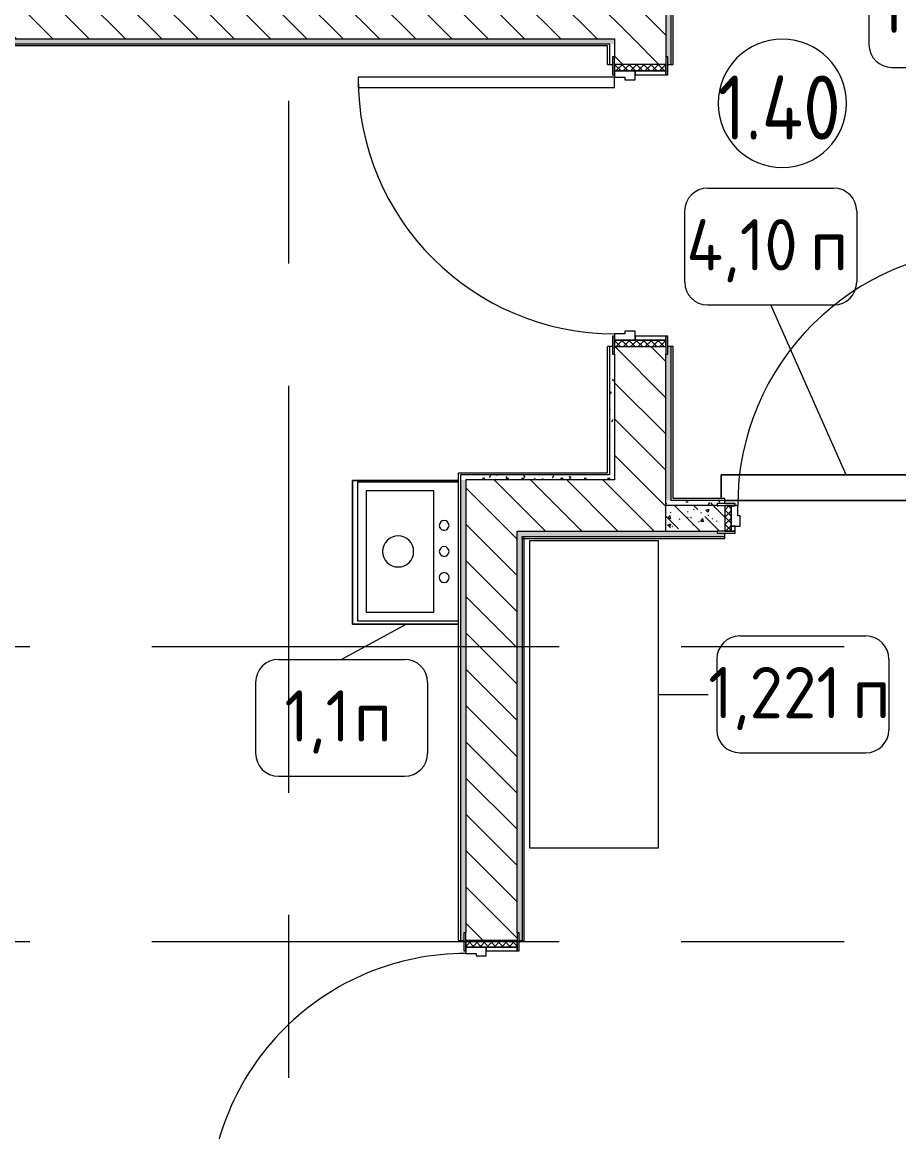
# Model space of a CAD drawing. Header units: millimetres. Extents: x 35840 to 252964, y -8553 to 29000.
# Drawn here: x 55621 to 59038, y 16258 to 20585 of the extents above; entities that cross this region are included whole.
import ezdxf

# ---------------------------------------------------------------- set-up
doc = ezdxf.new("R2010")
doc.units = ezdxf.units.MM
doc.linetypes.add('Осевая', pattern=[3175, 635, -476.25, 1587.5, -476.25])
for name, color, linetype, lineweight in [('A-AREA-IDEN', 7, 'Continuous', 9), ('A-DOOR', 7, 'Continuous', 9), ('A-DOOR-FRAM-2', 7, 'Continuous', 9), ('A-WALL', 7, 'Continuous', 9), ('I-FURN-IDEN', 7, 'Continuous', 9), ('I-WALL', 7, 'Continuous', 9), ('P-SANR-FIXT', 7, 'Continuous', 9), ('P-SANR-FIXT-2', 7, 'Continuous', 13), ('Оси-2', 7, 'Осевая', 9)]:
    doc.layers.add(name, color=color, linetype=linetype, lineweight=lineweight)
for name, color, linetype, lineweight, true_color in [('A-DOOR-1', 7, 'Continuous', 9, 0xc0c0c0), ('A-DOOR-FRAM-1', 7, 'Continuous', 9, 0xc0c0c0), ('A-WALL-1', 9, 'Continuous', 9, 0x808080), ('A-WALL-FNSH-1', 9, 'Continuous', 9, 0x808080), ('I-FURN-1', 9, 'Continuous', 9, 0x808080)]:
    doc.layers.add(name, color=color, linetype=linetype, lineweight=lineweight, true_color=true_color)
doc.styles.add('GOST Common', font='GOST_Common.ttf', dxfattribs={"height": 200})
doc.styles.add('GOST Common_1', font='GOST_Common.ttf', dxfattribs={"width": 0.9, "height": 250})
pattern_1 = [(135, (1751.41, 164.685), (-14.14214, -14.14214), []), (225, (1751.41, 164.685), (14.14214, -14.14214), [])]
pattern_2 = [(45, (-371.384, 164.685), (-14.1421, 14.1421), []), (135, (-371.384, 164.685), (-14.1421, -14.1421), [])]
pattern_3 = [(135, (600, 0), (-70.71068, -70.71068), [])]
pattern_4 = [(0, (600, 0), (121.92, 30.48), [10.058, -81.382, 10.058, -81.382, -487.68]), (0, (600, 0), (121.92, 30.48), [-182.88, 10.058, -172.822, 10.058, -81.382, -213.36]), (0, (600, 0), (121.92, 30.48), [-457.2, 10.058, -50.902, 10.058, -142.342]), (120, (645.72, 15.24), (-87.356454, 90.345817), [10.058, -81.382, 10.058, -81.382, -487.68]), (120, (645.72, 15.24), (-87.356454, 90.345817), [-182.88, 10.058, -172.822, 10.058, -81.382, -213.36]), (120, (645.72, 15.24), (-87.356454, 90.345817), [-457.2, 10.058, -50.902, 10.058, -142.342]), (240, (660.96, 76.2), (-34.563546, -120.825817), [10.058, -81.382, 10.058, -81.382, -487.68]), (240, (660.96, 76.2), (-34.563546, -120.825817), [-182.88, 10.058, -172.822, 10.058, -81.382, -213.36]), (240, (660.96, 76.2), (-34.563546, -120.825817), [-457.2, 10.058, -50.902, 10.058, -142.342])]

# ---------------------------------------------------------------- blocks, each defined once
blk = doc.blocks.new('110_Дверь_СКБ_1Ст_Внутренняя1 - Д-12 1100x2100h_дверь в горячий цех-32113407-План расстановки мебели и оборудования 1 этажа в осях 12-23')
at = {"layer": 'A-DOOR'}
h = blk.add_hatch(dxfattribs=at)
h.set_pattern_fill('FP_43', color=256, style=0, pattern_type=2)
h.set_pattern_definition(pattern_1)
h.paths.add_polyline_path([(537.5, -100), (562.5, -100), (562.5, 100), (537.5, 100)])
at = {"layer": 'A-DOOR-FRAM-2'}
h = blk.add_hatch(dxfattribs=at)
h.set_pattern_fill('FP_44', color=256, style=0, pattern_type=2)
h.set_pattern_definition(pattern_2)
h.paths.add_polyline_path([(-537.5, -100), (-512.5, -100), (-512.5, 100), (-537.5, 100)])
at = {"layer": 'A-DOOR-1'}
for p, q in [((-487.5, 1100), (-487.5, 100)), ((-447.5, 1100), (-487.5, 1100)), ((-447.5, 100), (-447.5, 1100)), ((-487.5, 100), (-447.5, 100))]:
    blk.add_line(p, q, dxfattribs=at)
blk.add_arc((-487.5, 100), 1000, 360, 90, dxfattribs=at)
at = {"layer": 'A-DOOR-FRAM-1'}
for p, q in [((-497.5, 108), (-567.5, 108)), ((-567.5, 108), (-567.5, 100)), ((-567.5, 100), (-497.5, 100)), ((-512.5, 100), (-537.5, 100)), ((-537.5, 100), (-537.5, -100)), ((-487.5, 100), (-512.5, 100)), ((-512.5, 100), (-512.5, 20)), ((-512.5, -100), (-512.5, 100)), ((-497.5, 100), (-512.5, 100)), ((-512.5, 100), (-512.5, 99)), ((-512.5, 99), (-497.5, 99)), ((-497.5, 100), (-497.5, 108)), ((-497.5, 99), (-497.5, 100)), ((-487.5, 60), (-487.5, 100)), ((512.5, 100), (512.5, 60)), ((537.5, 100), (512.5, 100)), ((592.5, 108), (522.5, 108)), ((522.5, 108), (522.5, 100)), ((537.5, 100), (522.5, 100)), ((522.5, 100), (522.5, 99)), ((522.5, 100), (592.5, 100)), ((522.5, 99), (537.5, 99)), ((537.5, 20), (537.5, 100)), ((562.5, 100), (537.5, 100)), ((537.5, 100), (537.5, -100)), ((537.5, 99), (537.5, 100)), ((562.5, -100), (562.5, 100)), ((592.5, 100), (592.5, 108)), ((-477.5, 60), (-487.5, 60)), ((-477.5, 20), (-477.5, 60)), ((512.5, 60), (502.5, 60)), ((502.5, 60), (502.5, 20)), ((-512.5, 20), (-477.5, 20)), ((-497.5, 20), (-512.5, 20)), ((-512.5, 20), (-512.5, -100)), ((-497.5, -100), (-497.5, 20)), ((502.5, 20), (537.5, 20)), ((537.5, 20), (522.5, 20)), ((522.5, 20), (522.5, -100)), ((537.5, -100), (537.5, 20)), ((-497.5, -100), (-567.5, -100)), ((-567.5, -100), (-567.5, -108)), ((-567.5, -108), (-497.5, -108)), ((-537.5, -100), (-512.5, -100)), ((-512.5, -100), (-497.5, -100)), ((-497.5, -108), (-497.5, -100)), ((522.5, -100), (537.5, -100)), ((592.5, -100), (522.5, -100)), ((522.5, -100), (522.5, -108)), ((522.5, -108), (592.5, -108)), ((537.5, -100), (562.5, -100)), ((592.5, -108), (592.5, -100))]:
    blk.add_line(p, q, dxfattribs=at)
blk = doc.blocks.new('110_Дверь_СКБ_1Ст_Внутренняя1 - Д-11 1100x2100h_кладовые _все__ коридор _между помещениями блока столовой__ моечные _все_-32089444-План расстановки мебели и оборудования 1 этажа в осях 12-23')
at = {"layer": 'A-DOOR'}
h = blk.add_hatch(dxfattribs=at)
h.set_pattern_fill('FP_25', color=256, style=0, pattern_type=2)
h.set_pattern_definition([(135, (1751.41, 114.685), (-14.14214, -14.14214), []), (225, (1751.41, 114.685), (14.14214, -14.14214), [])])
h.paths.add_polyline_path([(562.5, -50), (562.5, 50), (537.5, 50), (537.5, -50)])
at = {"layer": 'A-DOOR-FRAM-2'}
h = blk.add_hatch(dxfattribs=at)
h.set_pattern_fill('FP_26', color=256, style=0, pattern_type=2)
h.set_pattern_definition([(45, (-371.384, 114.685), (-14.1421, 14.1421), []), (135, (-371.384, 114.685), (-14.1421, -14.1421), [])])
h.paths.add_polyline_path([(-512.5, -50), (-512.5, 50), (-537.5, 50), (-537.5, -50)])
at = {"layer": 'A-DOOR-1'}
for p, q in [((512.5, 1050), (472.5, 1050)), ((472.5, 1050), (472.5, 50)), ((512.5, 50), (512.5, 1050)), ((472.5, 50), (512.5, 50))]:
    blk.add_line(p, q, dxfattribs=at)
blk.add_arc((512.5, 50), 1000, 90, 180, dxfattribs=at)
at = {"layer": 'A-DOOR-FRAM-1'}
for p, q in [((-497.5, 58), (-567.5, 58)), ((-567.5, 58), (-567.5, 50)), ((-567.5, 50), (-497.5, 50)), ((-512.5, 50), (-537.5, 50)), ((-537.5, 50), (-537.5, -50)), ((-487.5, 50), (-512.5, 50)), ((-512.5, 50), (-512.5, -30)), ((-512.5, -50), (-512.5, 50)), ((-497.5, 50), (-512.5, 50)), ((-512.5, 50), (-512.5, 49)), ((-512.5, 49), (-497.5, 49)), ((-497.5, 50), (-497.5, 58)), ((-497.5, 49), (-497.5, 50)), ((-487.5, 10), (-487.5, 50)), ((512.5, 50), (512.5, 10)), ((537.5, 50), (512.5, 50)), ((592.5, 58), (522.5, 58)), ((522.5, 58), (522.5, 50)), ((537.5, 50), (522.5, 50)), ((522.5, 50), (522.5, 49)), ((522.5, 50), (592.5, 50)), ((522.5, 49), (537.5, 49)), ((537.5, -30), (537.5, 50)), ((562.5, 50), (537.5, 50)), ((537.5, 50), (537.5, -50)), ((537.5, 49), (537.5, 50)), ((562.5, -50), (562.5, 50)), ((592.5, 50), (592.5, 58)), ((-477.5, 10), (-487.5, 10)), ((-477.5, -30), (-477.5, 10)), ((512.5, 10), (502.5, 10)), ((502.5, 10), (502.5, -30)), ((-512.5, -30), (-477.5, -30)), ((-497.5, -30), (-512.5, -30)), ((-512.5, -30), (-512.5, -50)), ((-497.5, -50), (-497.5, -30)), ((502.5, -30), (537.5, -30)), ((537.5, -30), (522.5, -30)), ((522.5, -30), (522.5, -50)), ((537.5, -50), (537.5, -30)), ((-497.5, -50), (-567.5, -50)), ((-567.5, -50), (-567.5, -58)), ((-567.5, -58), (-497.5, -58)), ((-537.5, -50), (-512.5, -50)), ((-512.5, -50), (-497.5, -50)), ((-497.5, -58), (-497.5, -50)), ((522.5, -50), (537.5, -50)), ((592.5, -50), (522.5, -50)), ((522.5, -50), (522.5, -58)), ((522.5, -58), (592.5, -58)), ((537.5, -50), (562.5, -50)), ((592.5, -58), (592.5, -50))]:
    blk.add_line(p, q, dxfattribs=at)
blk = doc.blocks.new('110_Дверь_СКБ_1Ст_Внутренняя1 - Д-12 EIW 1100x2100h_кладовые _все__ коридор _между помещениями блока столовой__ моечные _все_-32936079-План расстановки мебели и оборудования 1 этажа в осях 12-23')
at = {"layer": 'A-DOOR'}
h = blk.add_hatch(dxfattribs=at)
h.set_pattern_fill('FP_43', color=256, style=0, pattern_type=2)
h.set_pattern_definition(pattern_1)
h.paths.add_polyline_path([(537.5, 100), (537.5, -100), (562.5, -100), (562.5, 100)])
at = {"layer": 'A-DOOR-FRAM-2'}
h = blk.add_hatch(dxfattribs=at)
h.set_pattern_fill('FP_44', color=256, style=0, pattern_type=2)
h.set_pattern_definition(pattern_2)
h.paths.add_polyline_path([(-537.5, 100), (-537.5, -100), (-512.5, -100), (-512.5, 100), (-518.5, 100)])
at = {"layer": 'A-DOOR-1'}
for p, q in [((512.5, 1100), (472.5, 1100)), ((472.5, 1100), (472.5, 100)), ((512.5, 100), (512.5, 1100)), ((472.5, 100), (512.5, 100))]:
    blk.add_line(p, q, dxfattribs=at)
blk.add_arc((512.5, 100), 1000, 90, 180, dxfattribs=at)
at = {"layer": 'A-DOOR-FRAM-1'}
for p, q in [((-497.5, 108), (-567.5, 108)), ((-567.5, 108), (-567.5, 100)), ((-567.5, 100), (-497.5, 100)), ((-512.5, 100), (-537.5, 100)), ((-537.5, 100), (-537.5, -100)), ((-487.5, 100), (-512.5, 100)), ((-512.5, 100), (-512.5, 20)), ((-512.5, -100), (-512.5, 100)), ((-497.5, 100), (-512.5, 100)), ((-512.5, 100), (-512.5, 99)), ((-512.5, 99), (-497.5, 99)), ((-497.5, 100), (-497.5, 108)), ((-497.5, 99), (-497.5, 100)), ((-487.5, 60), (-487.5, 100)), ((512.5, 100), (512.5, 60)), ((537.5, 100), (512.5, 100)), ((592.5, 108), (522.5, 108)), ((522.5, 108), (522.5, 100)), ((537.5, 100), (522.5, 100)), ((522.5, 100), (522.5, 99)), ((522.5, 100), (592.5, 100)), ((522.5, 99), (537.5, 99)), ((537.5, 20), (537.5, 100)), ((562.5, 100), (537.5, 100)), ((537.5, 100), (537.5, -100)), ((537.5, 99), (537.5, 100)), ((562.5, -100), (562.5, 100)), ((592.5, 100), (592.5, 108)), ((-477.5, 60), (-487.5, 60)), ((-477.5, 20), (-477.5, 60)), ((512.5, 60), (502.5, 60)), ((502.5, 60), (502.5, 20)), ((-512.5, 20), (-477.5, 20)), ((-497.5, 20), (-512.5, 20)), ((-512.5, 20), (-512.5, -100)), ((-497.5, -100), (-497.5, 20)), ((502.5, 20), (537.5, 20)), ((537.5, 20), (522.5, 20)), ((522.5, 20), (522.5, -100)), ((537.5, -100), (537.5, 20)), ((-497.5, -100), (-567.5, -100)), ((-567.5, -100), (-567.5, -108)), ((-567.5, -108), (-497.5, -108)), ((-537.5, -100), (-512.5, -100)), ((-512.5, -100), (-497.5, -100)), ((-497.5, -108), (-497.5, -100)), ((522.5, -100), (537.5, -100)), ((592.5, -100), (522.5, -100)), ((522.5, -100), (522.5, -108)), ((522.5, -108), (592.5, -108)), ((537.5, -100), (562.5, -100)), ((592.5, -108), (592.5, -100))]:
    blk.add_line(p, q, dxfattribs=at)
blk = doc.blocks.new('Мойка кухонная - Мойка Steel Hammer SH R 5151 GLOWE 2-V163-План расстановки мебели и оборудования 1 этажа в осях 12-23')
at = {"layer": 'P-SANR-FIXT'}
for p, q in [((-270, -5.7), (-270, -400)), ((270, -400), (270, -5.7)), ((236.1, -102.3), (-236.6, -102.3)), ((-236.6, -102.3), (-236.6, -366.4)), ((236.1, -366.4), (236.1, -102.3)), ((-236.6, -366.4), (236.1, -366.4)), ((-270, -400), (270, -400))]:
    blk.add_line(p, q, dxfattribs=at)
for centre, radius, start, end in [((-101.6, -61.9), 19, 90, 180), ((-101.6, -61.9), 19, 360, 90), ((0, -61.9), 19, 360, 180), ((101.6, -61.9), 19.1, 360, 180), ((-101.6, -61.9), 19, 180, 270), ((-101.6, -61.9), 19.1, 270, 360), ((0, -61.9), 19, 180, 360), ((101.6, -61.9), 19.1, 180, 360), ((0, -241.3), 60.5, 360, 180), ((0, -241.3), 60.5, 180, 360)]:
    blk.add_arc(centre, radius, start, end, dxfattribs=at)
blk = doc.blocks.new('Стол базовый прямоугольный - 1_221п-25625161-План расстановки мебели и оборудования 1 этажа в осях 12-23')
at = {"layer": 'I-FURN-1'}
for p, q in [((-600, 250), (600, 250)), ((-600, -250), (-600, 250)), ((600, 250), (600, -250)), ((600, -250), (-600, -250))]:
    blk.add_line(p, q, dxfattribs=at)
blk = doc.blocks.new('Марка_Мебель - В прямоуг_Balcon_Марка-25523697-План расстановки мебели и оборудования 1 этажа в осях 12-23')
at = {"layer": 'I-FURN-IDEN'}
for p, q in [((-2.455, 2.278), (2.455, 2.278)), ((-3.355, 1.378), (-3.355, -1.384)), ((3.355, 1.378), (3.355, -1.378)), ((-2.461, -2.278), (2.455, -2.278))]:
    blk.add_line(p, q, dxfattribs=at)
for centre, radius, start, end in [((-2.455, 1.378), 0.9, 90, 180), ((2.455, 1.378), 0.9, 0, 90), ((-2.461, -1.384), 0.893, 180, 270), ((2.455, -1.378), 0.9, 270, 0)]:
    blk.add_arc(centre, radius, start, end, dxfattribs=at)
blk = doc.blocks.new('Марка_Помещения - Номер-25198446-План расстановки мебели и оборудования 1 этажа в осях 12-23')
at = {"layer": 'A-AREA-IDEN'}
for start, end in [(360, 180), (180, 360)]:
    blk.add_arc((0, 0), 2.5, start, end, dxfattribs=at)

msp = doc.modelspace()

# ---------------------------------------------------------------- hatches: boundary and pattern name
at = {"layer": 'I-WALL'}
h = msp.add_hatch(dxfattribs=at)
h.set_pattern_fill('FP_85', color=256, style=0, pattern_type=2)
h.set_pattern_definition(pattern_4)
h.paths.add_polyline_path([(58130, 18720), (58150, 18720), (58150, 19320), (58138, 19320), (58138, 19290), (58130, 19290)])
h.paths.add_polyline_path([(58138, 20420), (58150, 20420), (58150, 24810), (58130, 24810), (58130, 20450), (58138, 20450)])
h = msp.add_hatch(dxfattribs=at)
h.set_pattern_fill('FP_20', color=256, style=0, pattern_type=2)
h.set_pattern_definition(pattern_3)
h.paths.add_polyline_path([(58130, 20520), (58130, 20720), (51600, 20720), (51600, 20520), (58006.9, 20520)])
h = msp.add_hatch(dxfattribs=at)
h.set_pattern_fill('FP_85', color=256, style=0, pattern_type=2)
h.set_pattern_definition(pattern_4)
h.paths.add_polyline_path([(57910, 20500), (57930, 20500), (57930, 20520), (51400, 20520), (51400, 20500), (57282.2, 20500)])
h = msp.add_hatch(dxfattribs=at)
h.set_pattern_fill('FP_20', color=256, style=0, pattern_type=2)
h.set_pattern_definition(pattern_3)
h.paths.add_polyline_path([(57930, 18600), (58130, 18600), (58130, 19320), (57930, 19320), (57930, 18800)])
h.paths.add_polyline_path([(58130, 20420), (58130, 20520), (57930, 20520), (57930, 20420), (58006.9, 20420)])
h = msp.add_hatch(dxfattribs=at)
h.set_pattern_fill('FP_85', color=256, style=0, pattern_type=2)
h.set_pattern_definition(pattern_4)
h.paths.add_polyline_path([(57910, 18800), (57930, 18800), (57930, 19290), (57922, 19290), (57922, 19320), (57910, 19320), (57910, 18820)])
h.paths.add_polyline_path([(57922, 20420), (57922.5, 20450), (57930, 20450), (57930, 20500), (57910, 20500), (57910, 20420)])
h = msp.add_hatch(dxfattribs=at)
h.set_pattern_fill('FP_85', color=256, style=0, pattern_type=2)
h.set_pattern_definition(pattern_4)
h.paths.add_polyline_path([(57910, 18800), (57910, 18820), (57330, 18820), (57330, 18800), (57644.6, 18800)])
h = msp.add_hatch(dxfattribs=at)
h.set_pattern_fill('FP_85', color=256, style=0, pattern_type=2)
h.set_pattern_definition(pattern_4)
h.paths.add_polyline_path([(57330, 15803.8), (57350, 15803.8), (57350, 15873.8), (57342, 15873.8), (57342, 15903.8), (57330, 15903.8), (57330, 15823.8)])
h.paths.add_polyline_path([(57342, 17003.8), (57342, 17033.8), (57350, 17033.8), (57350, 18800), (57330, 18800), (57330, 17003.8)])
h = msp.add_hatch(dxfattribs=at)
h.set_pattern_fill('FP_20', color=256, style=0, pattern_type=2)
h.set_pattern_definition(pattern_3)
h.paths.add_polyline_path([(57350, 15803.8), (57550, 15803.8), (57550, 15903.8), (57350, 15903.8), (57350, 15873.8)])
h.paths.add_polyline_path([(57550, 17003.8), (57550, 18800), (57350, 18800), (57350, 17003.8)])
h = msp.add_hatch(dxfattribs=at)
h.set_pattern_fill('FP_20', color=256, style=0, pattern_type=2)
h.set_pattern_definition(pattern_3)
h.paths.add_polyline_path([(57930, 18600), (57930, 18800), (57550, 18800), (57550, 18600), (57644.6, 18600)])
h = msp.add_hatch(dxfattribs=at)
h.set_pattern_fill('FP_85', color=256, style=0, pattern_type=2)
h.set_pattern_definition(pattern_4)
h.paths.add_polyline_path([(60610, 18700), (60610, 18720), (59460, 18720), (59460, 18708), (59490, 18708), (59490, 18700), (60180.9, 18700)])
h.paths.add_polyline_path([(58130, 18700), (58330, 18700), (58330, 18708), (58360, 18708), (58360, 18720), (58130, 18720)])
h = msp.add_hatch(dxfattribs=at)
h.set_pattern_fill('FP_22', color=256, style=0, pattern_type=2)
h.set_pattern_definition([(135, (600, 0), (-75.43415, -75.43415), [106.68, -17.78, 3.556, -17.78]), (135, (600, 75.39), (-75.43415, -75.43415), []), (50, (600, 0), (127.52922, -11.15758), [13.335, -146.685]), (355, (600, 0), (-24.66966, 133.74002), [10.668, -117.348]), (100.451, (610.63, -0.93), (102.85973, 122.58178), [11.333, -124.663]), (46.184, (600, 35.56), (189.75516, -29.43036), [20.002, -220.027]), (96.636, (615.81, 33.1), (166.1822, 173.1996), [17, -186.995]), (351.184, (600, 35.56), (166.18393, 173.1976), [16.002, -176.022]), (21, (617.78, 26.67), (106.13027, -71.58603), [13.335, -146.685]), (326, (617.78, 26.67), (43.26188, 128.93175), [10.668, -117.348]), (71.451, (626.62, 20.7), (149.39198, 57.34505), [11.333, -124.663]), (37.5, (600, 0), (2.162228, 59.188357), [3.353, -112.573, 3.353, -115.773, -117.792]), (37.5, (600, 0), (2.162228, 59.188357), [-235.052, 3.353, -114.44]), (7.5, (600, 0), (46.77386, 70.12615), [3.353, -64.567, 3.353, -109.906, -44.894]), (7.5, (600, 0), (46.77386, 70.12615), [-181.178, 3.353, -41.542]), (327.5, (560.35, 0), (94.91367, -4.010093), [3.353, -41.097, 3.353, -135.331, -184.023]), (327.5, (560.35, 0), (94.91367, -4.010093), [-183.134, 3.353, -180.67]), (317.5, (542.57, 0), (103.69057, 17.79882), [3.353, -54.432, 3.353, -88.748, -130.683]), (317.5, (542.57, 0), (103.69057, 17.79882), [-149.885, 3.353, -127.33])])
h.paths.add_polyline_path([(60610, 18600), (60610, 18700), (59460, 18700), (59460, 18600), (60180.9, 18600)])
h.paths.add_polyline_path([(58330, 18600), (58360, 18600), (58360, 18700), (58130, 18700), (58130, 18600)])
h = msp.add_hatch(dxfattribs=at)
h.set_pattern_fill('FP_85', color=256, style=0, pattern_type=2)
h.set_pattern_definition(pattern_4)
h.paths.add_polyline_path([(60730, 18580), (60730, 18600), (59490, 18600), (59490, 18592), (59460, 18592), (59460, 18580), (60180.9, 18580)])
h.paths.add_polyline_path([(58006.9, 18580), (58360, 18580), (58360, 18592), (58330, 18592), (58330, 18600), (57550, 18600), (57550, 18580), (57644.6, 18580)])
h = msp.add_hatch(dxfattribs=at)
h.set_pattern_fill('FP_85', color=256, style=0, pattern_type=2)
h.set_pattern_definition(pattern_4)
h.paths.add_polyline_path([(57550, 11900), (57570, 11900), (57570, 15903.8), (57558, 15903.8), (57558, 15873.8), (57550, 15873.8), (57550, 13133.8)])
h.paths.add_polyline_path([(57570, 17003.8), (57570, 18580), (57550, 18580), (57550.4, 17033.8), (57558, 17033.8), (57558, 17003.8)])

# ---------------------------------------------------------------- linework, layer by layer
at = {"layer": 'A-WALL'}
for p, q in [((58150, 24809), (58150, 20420)), ((51400, 20520), (57930, 20520)), ((58150, 19320), (58150, 18720)), ((58330, 18700), (58130, 18700)), ((58360, 18720), (58150, 18720)), ((57570, 18580), (58360, 18580)), ((57570, 18572), (57570, 18580)), ((57570, 18572), (57570, 18572))]:
    msp.add_line(p, q, dxfattribs=at)
at = {"layer": 'A-WALL-1'}
for p, q in [((58130, 24890), (58130, 20450)), ((57930, 20520), (57930, 20450)), ((51380, 20500), (57910, 20500)), ((57910, 20500), (57910, 20420)), ((57910, 20420), (57922, 20420)), ((58138, 20420), (58150, 20420)), ((57910, 19320), (57910, 18820)), ((57922, 19320), (57910, 19320)), ((58150, 19320), (58138, 19320)), ((57930, 19290), (57930, 18800)), ((58130, 18600), (58130, 19290)), ((57910, 18820), (57330, 18820)), ((57330, 18820), (57330, 17003.8)), ((57350, 18800), (57350, 17033.8)), ((57930, 18800), (57350, 18800)), ((58360, 18708), (58360, 18720)), ((57550, 17033.8), (57550, 18600)), ((57550, 18600), (58330, 18600)), ((58360, 18580), (58360, 18592)), ((57330, 17003.8), (57342, 17003.8)), ((57558, 17003.8), (57570, 17003.8))]:
    msp.add_line(p, q, dxfattribs=at)
at = {"layer": 'A-WALL-FNSH-1'}
for p, q in [((58158, 20420), (58158, 24809)), ((58150, 20420), (58158, 20420)), ((58158, 19320), (58150, 19320)), ((58158, 18728), (58158, 19320)), ((58360, 18728), (58158, 18728)), ((58360, 18720), (58360, 18728)), ((57570, 18572), (58360, 18572)), ((57570, 18572), (57570, 17003.8)), ((57578, 17003.8), (57578, 18580)), ((58360, 18572), (58360, 18580)), ((57570, 17003.8), (57578, 17003.8))]:
    msp.add_line(p, q, dxfattribs=at)
at = {"layer": 'I-FURN-1'}
for p, q in [((57322, 18798), (56909.1, 18798)), ((56909.1, 18798), (56909.1, 18237.8)), ((56909.1, 18237.8), (56909.1, 18798)), ((56909.1, 18798), (57322, 18798)), ((59319.4, 18820), (58345.2, 18820)), ((58345.2, 18820), (58345.2, 18728)), ((58345.2, 18728), (58345.2, 18820)), ((58345.2, 18820), (59319.4, 18820)), ((58360, 18720), (59319.4, 18720)), ((59319.4, 18720), (58360, 18720)), ((56909.1, 18237.8), (57322, 18237.8)), ((57322, 18237.8), (56909.1, 18237.8))]:
    msp.add_line(p, q, dxfattribs=at)
at = {"layer": 'I-FURN-IDEN'}
for p, q in [((58832.3, 18820), (58538.8, 19482.1)), ((57118.4, 18237.8), (56866, 18100.3)), ((58100, 17963.8), (58295.6, 17963.8))]:
    msp.add_line(p, q, dxfattribs=at)
at = {"layer": 'I-WALL'}
for p, q in [((57902, 20492), (51372, 20492)), ((57902, 20420), (57902, 20492)), ((57902, 20420), (57910, 20420)), ((57902, 18828), (57902, 19320)), ((57910, 19320), (57902, 19320)), ((57322, 18828), (57902, 18828)), ((57322, 17003.8), (57322, 18828)), ((57322, 17003.8), (57330, 17003.8))]:
    msp.add_line(p, q, dxfattribs=at)
at = {"layer": 'Оси-2'}
for p, q in [((56660, 593.7), (56660, 24898.1)), ((39140.1, 18150), (82060, 18150)), ((39140.1, 17000), (82060, 17000))]:
    msp.add_line(p, q, dxfattribs=at)

# ---------------------------------------------------------------- block references
at = {"layer": 'A-AREA-IDEN', "xscale": 99.99999999999993, "yscale": 99.99999999999993, "zscale": 99.99999999999993}
msp.add_blockref('Марка_Помещения - Номер-25198446-План расстановки мебели и оборудования 1 этажа в осях 12-23', (58584, 20268.4), dxfattribs=at)
at = {"layer": 'A-DOOR-1', "rotation": 89.99999999999991}
for name, p in [('110_Дверь_СКБ_1Ст_Внутренняя1 - Д-12 EIW 1100x2100h_кладовые _все__ коридор _между помещениями блока столовой__ моечные _все_-32936079-План расстановки мебели и оборудования 1 этажа в осях 12-23', (58030, 19857.5)), ('110_Дверь_СКБ_1Ст_Внутренняя1 - Д-12 1100x2100h_дверь в горячий цех-32113407-План расстановки мебели и оборудования 1 этажа в осях 12-23', (57450, 16441.3))]:
    msp.add_blockref(name, p, dxfattribs=at)
at = {"layer": 'A-DOOR-1'}
msp.add_blockref('110_Дверь_СКБ_1Ст_Внутренняя1 - Д-11 1100x2100h_кладовые _все__ коридор _между помещениями блока столовой__ моечные _все_-32089444-План расстановки мебели и оборудования 1 этажа в осях 12-23', (58897.5, 18650), dxfattribs=at)
at = {"layer": 'I-FURN-1', "rotation": 269.9999999999998}
msp.add_blockref('Стол базовый прямоугольный - 1_221п-25625161-План расстановки мебели и оборудования 1 этажа в осях 12-23', (57850, 17963.8), dxfattribs=at)
at = {"layer": 'I-FURN-IDEN', "xscale": 99.99999999999993, "yscale": 99.99999999999993, "zscale": 99.99999999999993}
for p in [(59257.2, 20636), (58538.8, 19709.9), (58664.1, 17963.8), (56866, 17872.5)]:
    msp.add_blockref('Марка_Мебель - В прямоуг_Balcon_Марка-25523697-План расстановки мебели и оборудования 1 этажа в осях 12-23', p, dxfattribs=at)
at = {"layer": 'P-SANR-FIXT-2', "rotation": 269.999999999999}
msp.add_blockref('Мойка кухонная - Мойка Steel Hammer SH R 5151 GLOWE 2-V163-План расстановки мебели и оборудования 1 этажа в осях 12-23', (57327.7, 18521), dxfattribs=at)

# ---------------------------------------------------------------- texts
at = {"layer": 'A-AREA-IDEN', "insert": (58333.1, 20377), "char_height": 250, "width": 627.721, "attachment_point": 1, "style": 'GOST Common_1'}
msp.add_mtext('1.40', dxfattribs=at)
at = {"layer": 'I-FURN-IDEN', "char_height": 200, "attachment_point": 1, "style": 'GOST Common'}
for s, insert, width in [('1,10', (58961.2, 20743.1), 505.063), ('4,10', (58209.8, 19816.9), 585.232), ('\\fGOST Common|b0|i0|c204|p34|;п', (58692.7, 19816.9), 176.371), ('1,221', (58295.6, 18070.8), 681.434), ('\\fGOST Common|b0|i0|c204|p34|;п', (58857.8, 18070.8), 176.371), ('1,1', (56643, 17979.6), 328.692), ('\\fGOST Common|b0|i0|c204|p34|;п', (56914.2, 17979.6), 176.371)]:
    msp.add_mtext(s, dxfattribs=dict(at, insert=insert, width=width))

doc.saveas('drawing.dxf')
